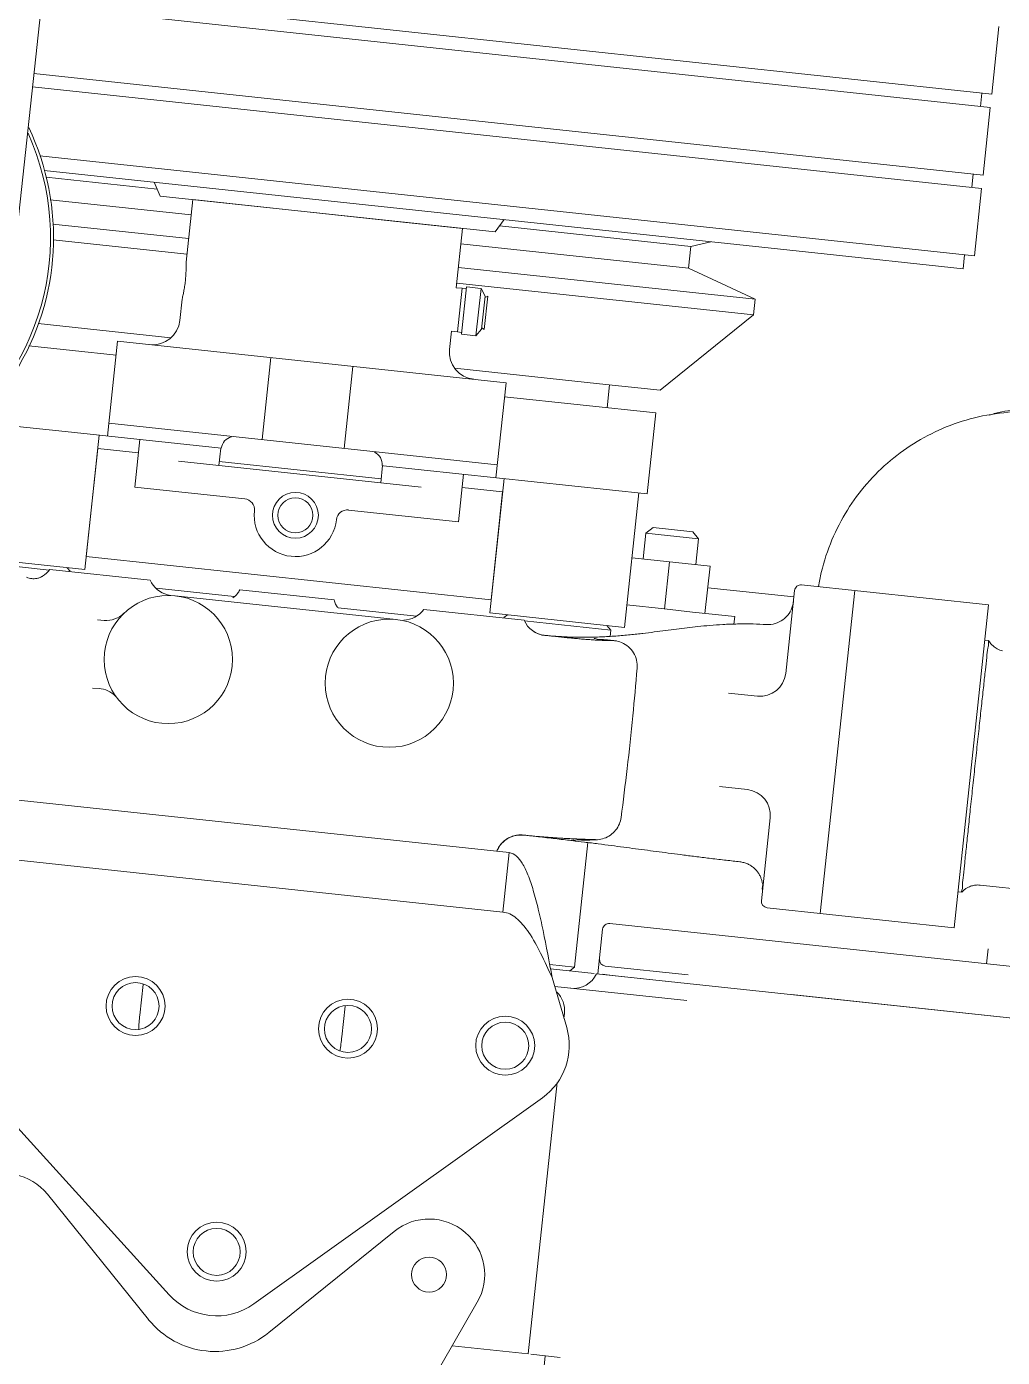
# Model space of a CAD drawing. Header units: millimetres. Extents: x 8265 to 78888, y 1905 to 34251.
# Drawn here: x 38865.32 to 38888.16, y 24356.9 to 24388.03 of the extents above; entities that cross this region are included whole.
import ezdxf

# ---------------------------------------------------------------- set-up
doc = ezdxf.new("R2010")
doc.units = ezdxf.units.MM
doc.layers.add('495_IMPIANTI_001-AM_0', color=6, linetype='Continuous', lineweight=0)

# ---------------------------------------------------------------- blocks, each defined once
blk = doc.blocks.new('gruppo elettrogeno')
at = {"layer": '495_IMPIANTI_001-AM_0'}
for p, q in [((101.505, -357.906), (101.505, -354.759)), ((104.106, -356.977), (103.221, -358.981)), ((105.33, -360.425), (107.996, -357.759)), ((110.825, -357.759), (113.491, -360.425)), ((101.154, -357.906), (101.845, -357.906)), ((103.696, -357.906), (101.91, -357.906)), ((101.91, -357.906), (101.91, -364.296)), ((102.213, -363.902), (108.413, -358.388)), ((110.407, -358.388), (116.607, -363.902)), ((107.033, -365.543), (107.033, -364.821)), ((111.788, -364.821), (111.788, -365.543)), ((102.288, -366.723), (101.823, -365.594)), ((101.91, -365.806), (101.91, -365.921)), ((102.204, -366.521), (99.095, -366.521)), ((73.896, -366.921), (101.263, -366.921)), ((75.739, -366.923), (96.672, -366.923)), ((92.211, -366.923), (92.211, -366.921)), ((100.816, -366.923), (98.912, -366.923)), ((101.13, -366.923), (100.89, -366.923)), ((101.232, -366.923), (101.232, -367.973)), ((101.319, -366.921), (102.347, -366.921)), ((101.89, -366.921), (101.79, -367.021)), ((101.79, -367.021), (102.377, -367.021)), ((101.79, -367.021), (101.79, -369.952)), ((99.129, -367.123), (101.082, -367.123)), ((73.89, -368.123), (101.082, -368.123)), ((92.211, -368.123), (92.211, -368.474)), ((115.224, -368.123), (103.597, -368.123)), ((103.597, -368.123), (103.597, -369.523)), ((93.059, -376.482), (93.059, -368.882)), ((97.459, -368.882), (93.059, -368.882)), ((96.209, -376.482), (96.209, -368.882)), ((97.609, -369.032), (97.609, -370.982)), ((115.224, -369.523), (103.597, -369.523)), ((93.059, -369.728), (92.967, -369.728)), ((90.041, -369.939), (92.559, -369.939)), ((101.571, -370.044), (101.571, -370.044)), ((103.311, -369.966), (103.309, -369.966)), ((98.209, -371.582), (98.866, -371.582)), ((113.55, -372.319), (113.704, -372.315)), ((98.888, -373.782), (98.209, -373.782)), ((113.598, -373.918), (113.753, -373.914)), ((97.609, -374.382), (97.609, -376.332)), ((101.672, -374.716), (101.672, -374.716)), ((101.79, -374.805), (101.79, -374.951)), ((103.321, -374.666), (103.306, -374.666)), ((103.359, -374.666), (103.309, -374.666)), ((103.385, -374.666), (103.359, -374.666)), ((108.186, -374.796), (106.345, -374.796)), ((106.809, -374.666), (112.009, -374.666)), ((112.473, -374.796), (110.632, -374.796)), ((112.109, -374.666), (112.188, -374.666)), ((101.473, -375.051), (104.648, -375.051)), ((101.473, -378.213), (101.473, -375.051)), ((101.79, -374.951), (103.818, -374.951)), ((101.79, -374.951), (101.89, -375.051)), ((103.829, -374.966), (106.19, -374.966)), ((104.305, -374.976), (104.23, -375.051)), ((104.648, -378.213), (104.648, -375.051)), ((108.298, -374.966), (110.521, -374.966)), ((112.629, -374.966), (114.99, -374.966)), ((114.175, -375.051), (115.864, -375.051)), ((114.175, -378.213), (114.175, -375.051)), ((114.514, -374.975), (114.59, -375.051)), ((115.002, -374.951), (115.772, -374.951)), ((98.938, -375.577), (98.938, -375.399)), ((104.649, -375.362), (114.175, -375.362)), ((104.649, -377.902), (104.649, -375.362)), ((114.175, -377.902), (114.175, -375.362)), ((93.059, -375.65), (92.965, -375.65)), ((98.938, -375.577), (99.934, -375.577)), ((99.638, -376.688), (99.638, -375.577)), ((99.934, -375.577), (100.59, -375.578)), ((100.59, -376.688), (100.59, -375.577)), ((100.59, -375.578), (101.473, -375.578)), ((99.638, -376.18), (97.609, -376.18)), ((97.459, -376.482), (93.059, -376.482)), ((99.638, -376.688), (101.473, -376.688)), ((99.971, -377.292), (99.971, -376.688)), ((101.21, -377.292), (101.21, -376.688)), ((99.971, -377.292), (101.21, -377.292)), ((100.121, -377.442), (99.971, -377.292)), ((101.06, -377.442), (101.21, -377.292)), ((108.189, -377.094), (105.601, -377.094)), ((105.601, -377.094), (105.601, -378.212)), ((113.221, -377.094), (110.632, -377.094)), ((113.221, -377.094), (113.221, -378.212)), ((100.121, -377.442), (101.06, -377.442)), ((104.649, -377.902), (105.601, -377.902)), ((112.268, -377.806), (106.553, -377.806)), ((107.506, -377.806), (107.506, -378.212)), ((107.506, -377.902), (111.316, -377.902)), ((111.316, -377.806), (111.316, -378.212)), ((113.221, -377.902), (114.175, -377.902)), ((101.283, -378.212), (107.487, -378.212)), ((101.283, -380.117), (101.283, -378.212)), ((104.839, -378.212), (104.839, -380.447)), ((107.487, -378.212), (107.52, -378.212)), ((111.303, -378.212), (114.974, -378.212)), ((113.983, -380.447), (113.983, -378.212)), ((114.974, -378.212), (116.259, -378.212)), ((104.839, -378.517), (113.983, -378.517)), ((108.446, -380.447), (108.446, -378.517)), ((110.376, -380.447), (110.376, -378.517)), ((101.283, -380.117), (104.839, -380.117)), ((102.426, -380.657), (102.426, -380.117)), ((113.983, -380.117), (116.033, -380.117)), ((104.839, -380.447), (113.983, -380.447)), ((99.251, -382.641), (101.235, -380.657)), ((101.235, -380.657), (102.664, -380.658)), ((102.664, -380.658), (106.069, -380.658)), ((112.753, -380.658), (115.873, -380.658)), ((106.236, -381.082), (106.236, -381.511)), ((112.586, -381.082), (112.586, -381.585)), ((105.541, -381.666), (105.483, -381.632)), ((105.483, -381.632), (105.483, -382.412)), ((105.657, -381.467), (105.541, -381.632)), ((105.541, -381.632), (105.541, -382.412)), ((105.657, -381.467), (105.732, -381.467)), ((105.657, -382.578), (105.657, -381.467)), ((105.924, -381.467), (105.732, -381.467)), ((105.999, -381.467), (105.924, -381.467)), ((105.999, -381.467), (105.999, -382.578)), ((105.999, -381.507), (106.099, -381.507)), ((106.099, -381.507), (106.236, -381.511)), ((106.099, -381.507), (106.099, -382.537)), ((116.596, -400.956), (116.595, -382.066)), ((99.251, -382.641), (106.236, -382.642)), ((99.251, -383.008), (99.251, -382.641)), ((105.541, -382.378), (105.483, -382.412)), ((105.657, -382.578), (105.541, -382.412)), ((105.732, -382.578), (105.657, -382.578)), ((105.924, -382.578), (105.732, -382.578)), ((105.924, -382.578), (105.999, -382.578)), ((105.999, -382.537), (106.099, -382.537)), ((106.099, -382.537), (106.236, -382.533)), ((106.236, -382.533), (106.236, -383.927)), ((112.586, -382.459), (112.586, -383.927)), ((112.586, -382.642), (115.737, -382.642)), ((99.251, -383.008), (100.882, -383.569)), ((99.251, -383.008), (106.236, -383.009)), ((112.586, -383.009), (115.784, -383.009)), ((106.236, -383.57), (100.882, -383.569)), ((100.882, -383.569), (100.882, -384.08)), ((115.904, -383.571), (112.586, -383.57)), ((105.471, -383.931), (105.294, -384.237)), ((105.471, -383.931), (113.351, -383.93)), ((107.641, -383.927), (106.236, -383.927)), ((112.586, -383.927), (107.641, -383.927)), ((113.351, -383.93), (113.528, -384.237)), ((94.489, -384.237), (97.981, -384.237)), ((94.489, -384.562), (94.489, -384.237)), ((97.981, -384.237), (116.119, -384.237)), ((100.882, -384.08), (100.426, -384.237)), ((105.385, -384.081), (100.882, -384.08)), ((116.052, -384.081), (113.438, -384.081)), ((94.259, -384.562), (116.257, -384.562)), ((94.259, -386.15), (94.259, -384.562)), ((94.259, -386.15), (116.596, -386.15)), ((94.489, -386.467), (94.489, -386.15)), ((94.259, -386.467), (116.596, -386.467)), ((94.259, -388.055), (94.259, -386.467)), ((94.259, -388.055), (116.596, -388.055)), ((94.489, -388.372), (94.489, -388.055)), ((94.259, -388.372), (116.596, -388.372)), ((94.259, -389.96), (94.259, -388.372))]:
    blk.add_line(p, q, dxfattribs=at)
blk.add_lwpolyline([(103.311, -369.966), (103.322, -369.966), (103.334, -369.966)], dxfattribs=at)
for centre, radius in [((109.41, -359.509), 0.69), ((109.41, -359.506), 0.55), ((104.41, -359.506), 0.41), ((103.21, -365.023), 0.69), ((103.21, -365.021), 0.55), ((106.91, -365.023), 0.69), ((106.91, -365.021), 0.55), ((111.91, -365.023), 0.69), ((111.91, -365.021), 0.55), ((106.809, -373.166), 1.5), ((112.009, -373.166), 1.5), ((109.411, -376.838), 0.536), ((109.411, -376.838), 0.41)]:
    blk.add_circle(centre, radius, dxfattribs=at)
for centre, radius, start, end in [((109.41, -359.173), 2, 45, 135), ((109.41, -359.509), 1.5, 48.349, 131.651), ((104.41, -359.506), 1.3, 156.1838, 315), ((114.41, -359.506), 1.3, 225, 23.8162), ((103.21, -365.023), 1.5, 131.651, 202.3612), ((102.51, -365.921), 0.6, 180, 232.295), ((101.822, -367.111), 0.59, 90.0058, 161.214), ((101.082, -367.273), 0.15, 0, 90), ((101.082, -367.973), 0.15, 270, 0), ((97.459, -369.032), 0.15, 0, 90), ((103.309, -369.366), 0.6, 272.388, 344.8561), ((98.209, -370.982), 0.6, 180, 270), ((113.532, -371.719), 0.6, 230.5566, 271.7357), ((98.209, -374.382), 0.6, 90, 180), ((113.616, -374.518), 0.6, 91.7342, 139.9254), ((103.309, -375.266), 0.6, 30.0154, 90.3224), ((103.309, -375.266), 0.6, 30.0019, 90.0359), ((106.709, -375.266), 0.6, 97.4347, 150), ((112.109, -375.266), 0.6, 30, 82.5653), ((115.509, -375.266), 0.6, 127.3358, 150), ((109.411, -376.838), 0.965, 0.0009, 180.0009), ((121.668, -382.066), 5.971, 96.6011, 211.6228), ((97.459, -376.332), 0.15, 270, 0), ((121.668, -382.066), 5.9, 329.5779, 210.5107), ((108.189, -376.838), 0.257, 270.0009, 0.0009), ((110.632, -376.838), 0.257, 180.0009, 270.0009), ((107.825, -378.212), 0.305, 180.0009, 252.0009), ((110.998, -378.212), 0.305, 288.0009, 0.0009), ((105.601, -381.082), 0.635, 0.0009, 90.0004), ((113.221, -381.082), 0.635, 90.0013, 180.0009)]:
    blk.add_arc(centre, radius, start, end, dxfattribs=at)
for points, start_tangent, end_tangent in [([(107.033, -364.821), (107.043, -364.481)], (0, 1), (0.057387, 0.998352)), ([(111.778, -364.479), (111.788, -364.821)], (0.058039, -0.998314), (0, -1)), ([(103.597, -369.523), (103.269, -369.31), (103.188, -369.193), (103.106, -369.051), (102.942, -368.703), (102.779, -368.279), (102.615, -367.795), (102.288, -366.723)], (-1, 0), (-0.285249, 0.958453)), ([(103.597, -368.123), (103.433, -368.096), (103.269, -368.017), (103.106, -367.887), (102.942, -367.713), (102.615, -367.259), (102.288, -366.723)], (-1, 0), (-0.511477, 0.859297)), ([(98.206, -369.884), (98.205, -369.884), (98.11, -369.875), (98.02, -369.853), (97.935, -369.817), (97.86, -369.771), (97.793, -369.716), (97.738, -369.655), (97.693, -369.589), (97.659, -369.522), (97.634, -369.455), (97.616, -369.371), (97.61, -369.302)], (-0.999985, 0.005472), (-0.999865, -0.016451)), ([(103.88, -369.551), (103.838, -369.649)], (-0.308188, -0.951325), (-0.47152, -0.881855)), ([(103.888, -369.523), (103.888, -369.526), (103.88, -369.551)], (-0.261707, -0.965147), (-0.308188, -0.951325)), ([(92.967, -369.728), (92.947, -369.755), (92.91, -369.795), (92.85, -369.846), (92.755, -369.899), (92.67, -369.927), (92.559, -369.939)], (-0.577874, -0.816126), (-1, 0.000205)), ([(92.975, -372.691), (92.975, -372.176), (92.975, -371.678), (92.974, -371.21), (92.973, -370.787), (92.972, -370.422), (92.971, -370.126), (92.97, -369.907), (92.968, -369.774), (92.967, -369.728)], (0.000206, 1), (-0.991182, 0.132509)), ([(102.166, -369.958), (101.873, -369.954), (101.545, -369.948), (101.238, -369.941), (100.947, -369.934), (100.665, -369.927), (100.387, -369.921), (100.109, -369.914), (99.825, -369.907), (99.531, -369.901), (99.219, -369.895), (98.885, -369.89), (98.527, -369.886), (98.206, -369.884)], (-0.999907, 0.013603), (-0.999985, 0.005561)), ([(103.575, -369.904), (103.561, -369.911), (103.532, -369.924)], (-0.896381, -0.443284), (-0.928934, -0.370245)), ([(103.715, -369.808), (103.711, -369.812), (103.575, -369.904)], (-0.736251, -0.676709), (-0.896381, -0.443284)), ([(103.814, -369.691), (103.715, -369.808)], (-0.540718, -0.841204), (-0.736251, -0.676709)), ([(103.838, -369.649), (103.823, -369.677), (103.814, -369.691)], (-0.47152, -0.881855), (-0.540718, -0.841204)), ([(101.425, -370.092), (101.286, -370.183), (101.176, -370.31), (101.105, -370.464), (101.081, -370.62)], (-0.904772, -0.425895), (-0.023916, -0.999714)), ([(101.572, -370.044), (101.425, -370.092)], (-0.983426, -0.181312), (-0.904772, -0.425895)), ([(101.586, -370.042), (101.572, -370.044)], (-0.984301, -0.176499), (-0.983414, -0.181376)), ([(101.586, -370.042), (101.724, -370.032), (101.859, -370.022), (101.99, -370.013), (102.121, -370.005)], (0.997223, 0.074479), (0.998134, 0.061066)), ([(101.686, -370.026), (101.615, -370.037), (101.586, -370.042)], (-0.989535, -0.144294), (-0.984301, -0.176499)), ([(102.145, -369.982), (102.05, -369.988), (101.97, -369.994), (101.871, -370.003), (101.752, -370.017), (101.686, -370.026)], (-0.11854, 0.992949), (-0.989535, -0.144294)), ([(102.121, -370.005), (102.252, -369.997), (102.385, -369.99), (102.519, -369.984), (102.656, -369.979), (102.795, -369.974), (102.935, -369.971), (103.072, -369.968), (103.197, -369.967), (103.311, -369.966)], (0.998134, 0.061066), (0.999997, 0.002306)), ([(102.227, -369.959), (102.166, -369.958)], (-0.999917, 0.012922), (-0.999907, 0.013603)), ([(103.309, -369.966), (103.007, -369.966), (102.608, -369.963), (102.227, -369.959)], (-1, 0.000553), (-0.999917, 0.012922)), ([(103.348, -369.965), (103.309, -369.966)], (-0.997988, -0.063399), (-1, 0.000593)), ([(103.388, -369.961), (103.348, -369.965)], (-0.991481, -0.130251), (-0.997988, -0.063399)), ([(103.415, -369.957), (103.388, -369.961)], (-0.984239, -0.176844), (-0.991481, -0.130251)), ([(103.532, -369.924), (103.415, -369.957)], (-0.928934, -0.370245), (-0.984239, -0.176844)), ([(101.081, -370.62), (101.062, -371.777), (101.061, -373.013), (101.079, -374.13)], (-0.023124, -0.999733), (0.022452, -0.999748)), ([(92.965, -375.65), (92.967, -375.606), (92.969, -375.472), (92.97, -375.254), (92.971, -374.958), (92.973, -374.594), (92.974, -374.171), (92.974, -373.703), (92.975, -373.205), (92.975, -372.691)], (0.991216, -0.132251), (0.000206, 1)), ([(101.079, -374.13), (101.112, -374.315), (101.201, -374.48), (101.336, -374.609), (101.504, -374.69), (101.672, -374.716)], (0.022476, -0.999747), (0.999943, -0.01067)), ([(101.055, -374.951), (101.365, -374.884), (101.695, -374.82)], (0.975288, 0.220937), (0.984403, 0.17593)), ([(101.672, -374.716), (101.735, -374.717)], (0.999945, -0.010482), (1, 0.00081)), ([(101.812, -374.704), (101.687, -374.716)], (-0.996176, -0.087371), (-0.994106, -0.108416)), ([(101.695, -374.82), (101.703, -374.819)], (0.984403, 0.17593), (0.98453, 0.175215)), ([(101.703, -374.819), (102.033, -374.765), (102.218, -374.74)], (0.98453, 0.175215), (0.992028, 0.126016)), ([(101.735, -374.717), (101.807, -374.716)], (1, 0.00081), (0.999926, 0.012194)), ([(101.807, -374.716), (101.874, -374.715), (101.99, -374.712), (102.083, -374.709), (102.151, -374.707)], (0.999926, 0.012194), (-0.026286, 0.999654)), ([(102.185, -374.681), (102.06, -374.687), (101.935, -374.694), (101.812, -374.704)], (-0.999166, -0.040827), (-0.996176, -0.087371)), ([(103.245, -374.666), (103.125, -374.667), (102.99, -374.667), (102.851, -374.667), (102.712, -374.669), (102.576, -374.67), (102.443, -374.673), (102.313, -374.676), (102.185, -374.681)], (-0.99999, -0.004498), (-0.999166, -0.040827)), ([(102.218, -374.74), (102.365, -374.722), (102.7, -374.691), (103.049, -374.672), (103.306, -374.666)], (0.992028, 0.126016), (0.999981, 0.006167)), ([(103.359, -374.666), (103.245, -374.666)], (-0.999982, 0.006), (-0.99999, -0.004498)), ([(108.198, -374.798), (108.254, -374.872), (108.297, -374.966)], (0.695573, -0.718456), (0.301561, -0.953447)), ([(110.521, -374.966), (110.563, -374.875), (110.659, -374.765)], (0.297658, 0.954672), (0.772057, 0.635553)), ([(115.142, -374.792), (115.158, -374.78), (115.199, -374.755)], (0.790192, 0.612859), (0.883323, 0.468765)), ([(115.199, -374.755), (115.268, -374.726), (115.273, -374.725)], (0.883323, 0.468765), (0.958659, 0.284556)), ([(115.273, -374.725), (115.39, -374.708), (115.512, -374.728)], (0.958659, 0.284556), (0.949876, -0.312628)), ([(98.179, -375.47), (98.486, -375.45), (98.853, -375.411), (99.192, -375.362), (99.496, -375.308), (99.768, -375.253), (100.019, -375.197), (100.263, -375.14), (100.51, -375.08), (100.771, -375.017), (101.035, -374.956)], (0.998715, 0.050671), (0.975062, 0.221933)), ([(101.035, -374.956), (101.055, -374.951)], (0.975062, 0.221933), (0.975288, 0.220937)), ([(92.624, -375.444), (92.75, -375.478), (92.844, -375.53), (92.907, -375.581), (92.947, -375.626), (92.965, -375.65)], (0.991182, -0.132509), (0.577694, -0.816254)), ([(97.732, -375.706), (97.74, -375.696), (97.889, -375.562), (98.074, -375.485), (98.179, -375.47)], (0.60654, 0.795053), (0.998705, 0.050876)), ([(97.609, -376.07), (97.643, -375.872), (97.732, -375.706)], (0.000005, 1), (0.60654, 0.795053)), ([(92.65, -381.072), (92.987, -381.027), (93.763, -380.83), (94.486, -380.514), (95.131, -380.1), (95.699, -379.597), (96.192, -378.997), (96.581, -378.333), (96.865, -377.603), (97.032, -376.82), (97.063, -376.483)], (0.995217, 0.097684), (0.05869, 0.998276)), ([(92.655, -381.09), (92.946, -381.07), (93.233, -381.006), (93.502, -380.9), (93.512, -380.895)], (0.999999, 0.001357), (0.89129, 0.453433)), ([(112.586, -382.459), (112.576, -382.376), (112.567, -382.279), (112.559, -382.157), (112.556, -382.022), (112.559, -381.887), (112.567, -381.765), (112.576, -381.668), (112.583, -381.606)], (-0.136358, 0.99066), (0.129941, 0.991522)), ([(112.583, -381.606), (112.586, -381.585)], (0.129941, 0.991522), (0.136316, 0.990665))]:
    blk.add_spline(points, degree=3, dxfattribs=dict(at, start_tangent=start_tangent, end_tangent=end_tangent))

msp = doc.modelspace()

# ---------------------------------------------------------------- block references
at = {"layer": '495_IMPIANTI_001-AM_0', "linetype": 'Continuous', "rotation": 173.8923967405046}
msp.add_blockref('gruppo elettrogeno', (38940.311, 23990.259), dxfattribs=at)

doc.saveas('drawing.dxf')
